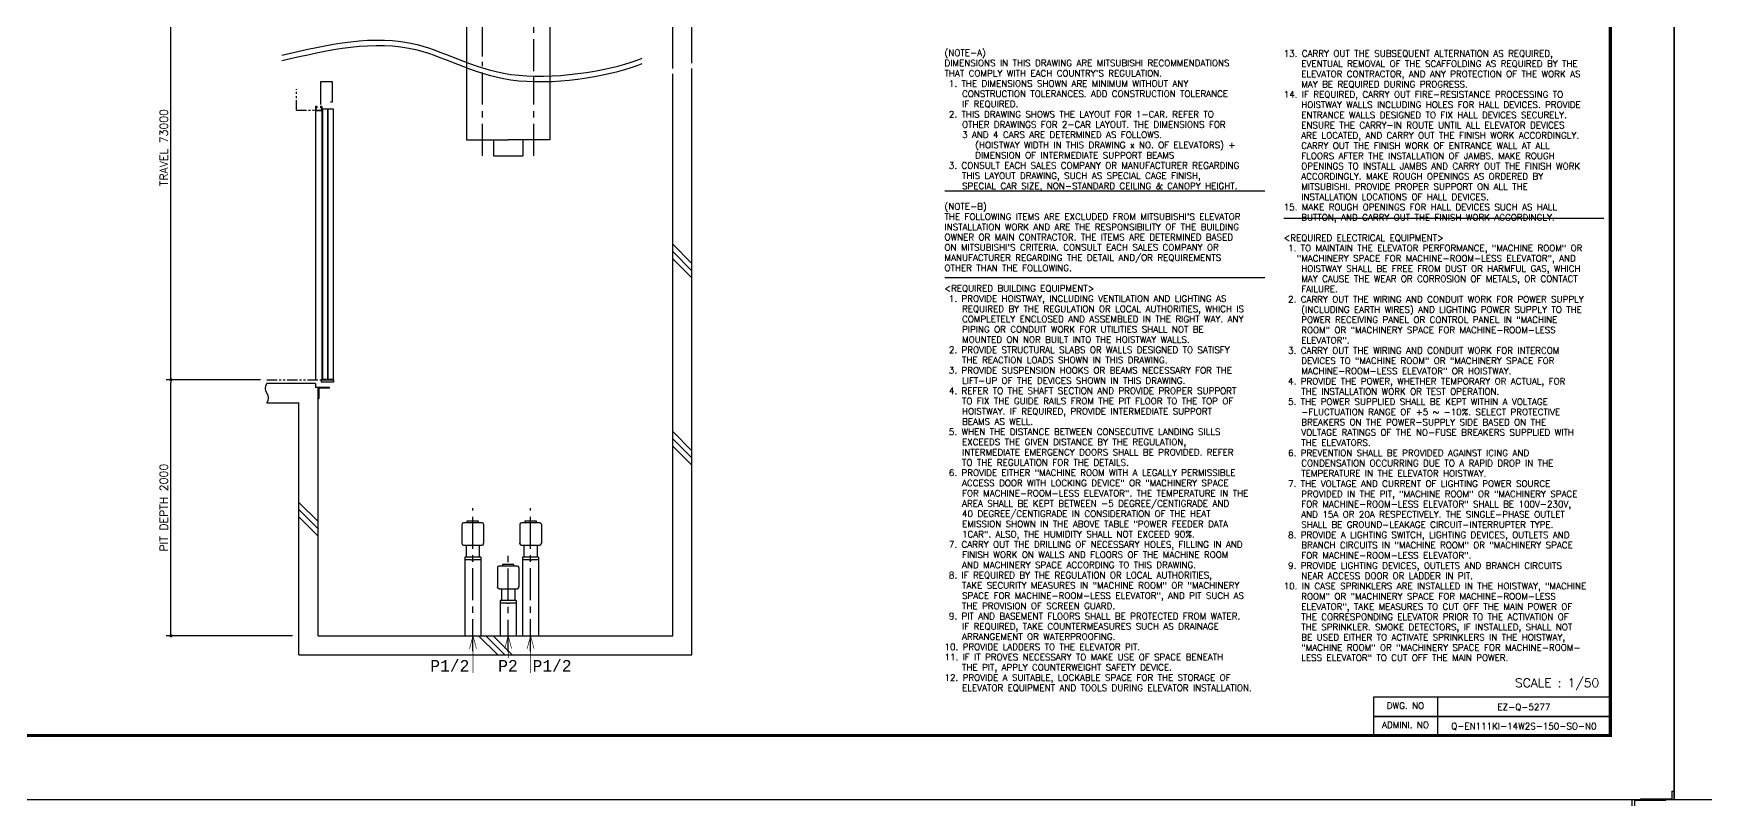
# Model space of a CAD drawing. Header units: millimetres. Extents: x -106996 to 276536, y -21995 to 37993.
# Drawn here: x -12819 to 244, y 0 to 5985 of the extents above; entities that cross this region are included whole.
import ezdxf
from ezdxf.enums import TextEntityAlignment as Align

# ---------------------------------------------------------------- set-up
doc = ezdxf.new("R2010")
doc.units = ezdxf.units.MM
doc.header["$LTSCALE"] = 100
doc.linetypes.add('CENTERX2', pattern=[4, 2.5, -0.5, 0.5, -0.5])
doc.linetypes.add('PHANTOM2', pattern=[31.75, 15.875, -3.175, 3.175, -3.175, 3.175, -3.175])
doc.layers.get('0').update_dxf_attribs({"color": 3})
for name, color, linetype in [('BUFFER', 3, 'Continuous'), ('BUILDING', 3, 'Continuous'), ('CENTER-LINE', 7, 'CENTERX2'), ('CWT', 1, 'Continuous'), ('DIM', 2, 'Continuous'), ('DOOR', 7, 'Continuous'), ('FRAME', 5, 'Continuous'), ('OLCU', 4, 'Continuous'), ('OTHERS', 4, 'Continuous'), ('SPEC', 7, 'Continuous'), ('W-DASHED-LINE', 111, 'PHANTOM2')]:
    doc.layers.add(name, color=color, linetype=linetype)
doc.styles.get("Standard").update_dxf_attribs({"font": 'romans.shx', "bigfont": 'bigfont.shx'})
doc.styles.add('STYLE1', font='monos.ttf')
doc.dimstyles.new('1-50IN', dxfattribs={"dimscale": 25, "dimtxt": 2.5, "dimasz": 1, "dimexe": 1.5, "dimexo": 2, "dimgap": 1, "dimtad": 3, "dimdsep": 46, "dimtxsty": 'Standard', "dimblk1": 'DOT', "dimblk2": 'DOT', "dimsah": 1, "dimcen": 0.09, "dimclrd": 256, "dimclre": 256, "dimclrt": 256, "dimadec": 0, "dimazin": 0, "dimtfac": 1, "dimtmove": 0, "dimatfit": 3, "dimldrblk": 'DOT', "dimfxl": 0, "dimtolj": 1, "dimtzin": 0, "dimarcsym": 0})

# ---------------------------------------------------------------- blocks, each defined once
blk = doc.blocks.new('SWALL1')
at = {"layer": 'BUILDING'}
for p, q in [((130, 150), (-250, 150)), ((130, 150), (130, 120)), ((-250, 0), (0, 0)), ((150, 120), (130, 120)), ((240, 120), (150, 120)), ((150, 120), (150, 30)), ((150, 30), (152, 30)), ((156, 106), (156, 34)), ((236, 114), (164, 114)), ((240, 120), (240, 118))]:
    blk.add_line(p, q, dxfattribs=at)
for centre, radius, start, end in [((-205, 112), 58.3, 139.986, 220.014), ((-295, 38), 58.3, 319.986, 40.014), ((152, 34), 4, 270, 0), ((164, 106), 8.5, 90, 180), ((236, 118), 4, 270, 0)]:
    blk.add_arc(centre, radius, start, end, dxfattribs=at)
blk = doc.blocks.new('SDOOR_HH2100W')
at = {"layer": 'DOOR', "ltscale": 170}
for p, q in [((-7, 2328), (-102, 2328)), ((-102, 2328), (-102, 2150)), ((-7, 2170), (-7, 2328)), ((-24, 2170), (-7, 2170)), ((-96, 0), (-96, -20)), ((0, 0), (0, -20)), ((0, -20), (-96, -20))]:
    blk.add_line(p, q, dxfattribs=at)
at = {"layer": 'DOOR'}
for p, q in [((-87, 2115), (-87, 5)), ((-87, 2115), (-47, 2115)), ((-47, 2115), (-47, 5)), ((-43, 2115), (-43, 5)), ((-43, 2115), (-3, 2115)), ((-3, 2115), (-3, 5)), ((-96, 0), (0, 0)), ((-87, 5), (-47, 5)), ((-43, 5), (-3, 5))]:
    blk.add_line(p, q, dxfattribs=at)
at = {"layer": 'OTHERS', "ltscale": 60}
for p, q in [((-141, 2135), (-141, 0)), ((-139, 2133), (-139, 2102)), ((-133, 2133), (-133, 2125)), ((-131, 2125), (-133, 2125)), ((-131, 2135), (-131, 2125)), ((-101, 2135), (-101, 2125)), ((-99, 2125), (-101, 2125))]:
    blk.add_line(p, q, dxfattribs=at)
at = {"layer": 'OTHERS', "ltscale": 150}
for p, q in [((-131, 2135), (-141, 2135)), ((-91, 2100), (-141, 2100)), ((-133, 2133), (-139, 2133)), ((-93, 2102), (-139, 2102))]:
    blk.add_line(p, q, dxfattribs=at)
at = {"layer": 'OTHERS', "ltscale": 25}
for p, q in [((-91, 2135), (-101, 2135)), ((-99, 2133), (-99, 2125)), ((-93, 2133), (-99, 2133)), ((-93, 2133), (-93, 2102)), ((-91, 2135), (-91, 0))]:
    blk.add_line(p, q, dxfattribs=at)
blk = doc.blocks.new('WAVE')
at = {"layer": 'BUILDING'}
for points in [[(-109, 11), (184, 95), (688, 239), (1305, -259), (2009, -99), (2176, -11)], [(-109, -31), (184, 53), (688, 197), (1305, -301), (2009, -141), (2176, -53)]]:
    blk.add_open_spline(points, degree=3, knots=[0, 0, 0, 0, 172.429057, 295.895167, 418.224694, 418.224694, 418.224694, 418.224694], dxfattribs=at)
blk = doc.blocks.new('BUFFER1')
at = {"linetype": 'Continuous'}
for p, q in [((-310, 871), (-311, 866)), ((-311, 867), (-311, 723)), ((-154, 883), (-299, 883)), ((-272, 894), (-272, 883)), ((-215, 894), (-272, 894)), ((-201, 894), (-215, 894)), ((-182, 894), (-201, 894)), ((-182, 883), (-182, 894)), ((-143, 871), (-142, 866)), ((-142, 866), (-142, 724)), ((141, 871), (141, 866)), ((141, 867), (141, 723)), ((297, 883), (153, 883)), ((180, 894), (180, 883)), ((237, 894), (180, 894)), ((251, 894), (237, 894)), ((270, 894), (251, 894)), ((270, 883), (270, 894)), ((309, 871), (309, 866)), ((309, 866), (309, 724)), ((-310, 717), (-311, 723)), ((-299, 707), (-154, 707)), ((-277, 613), (-277, 707)), ((-176, 707), (-176, 613)), ((-143, 718), (-142, 724)), ((141, 717), (141, 723)), ((153, 707), (297, 707)), ((174, 613), (174, 707)), ((276, 707), (276, 613)), ((309, 718), (309, 724)), ((-289, 613), (-289, 594)), ((-164, 613), (-289, 613)), ((-239, 594), (-289, 594)), ((-239, 594), (-231, 594)), ((-223, 594), (-231, 594)), ((-223, 594), (-215, 594)), ((-164, 594), (-215, 594)), ((-164, 613), (-164, 594)), ((-34, 532), (-34, 526)), ((-34, 527), (-34, 383)), ((122, 543), (-22, 543)), ((5, 555), (5, 543)), ((62, 555), (5, 555)), ((76, 555), (62, 555)), ((95, 555), (76, 555)), ((95, 543), (95, 555)), ((134, 532), (134, 526)), ((134, 526), (134, 384)), ((162, 613), (162, 594)), ((288, 613), (162, 613)), ((213, 594), (162, 594)), ((213, 594), (221, 594)), ((229, 594), (221, 594)), ((229, 594), (237, 594)), ((288, 594), (237, 594)), ((288, 613), (288, 594)), ((-34, 377), (-34, 383)), ((-22, 367), (122, 367)), ((-12, 274), (-12, 255)), ((112, 274), (-12, 274)), ((-1, 274), (-1, 367)), ((101, 367), (101, 274)), ((112, 274), (112, 255)), ((134, 378), (134, 384)), ((38, 255), (-12, 255)), ((38, 255), (46, 255)), ((54, 255), (46, 255)), ((54, 255), (62, 255)), ((112, 255), (62, 255))]:
    blk.add_line(p, q, dxfattribs=at)
for centre, start, end in [((-299, 871), 90, 178.041), ((-154, 871), 1.959, 90), ((153, 871), 90, 178.041), ((297, 871), 1.959, 90), ((-299, 718), 181.959, 270), ((-154, 718), 270, 358.041), ((153, 718), 181.959, 270), ((297, 718), 270, 358.041), ((-22, 532), 90, 178.041), ((122, 532), 1.959, 90), ((-22, 379), 181.959, 270), ((122, 379), 270, 358.041)]:
    blk.add_arc(centre, 11.5, start, end, dxfattribs=at)
at = {"layer": 'BUFFER'}
for p, q in [((-289, 594), (-289, 0)), ((-164, 594), (-164, 0)), ((162, 594), (162, 0)), ((288, 594), (288, 0)), ((-12, 274), (-12, 0)), ((112, 255), (112, 0))]:
    blk.add_line(p, q, dxfattribs=at)
at = {"layer": 'BUFFER', "linetype": 'Continuous'}
for p, q in [((-289, 0), (-164, 0)), ((-12, 0), (112, 0)), ((137, 0), (263, 0))]:
    blk.add_line(p, q, dxfattribs=at)
at = {"layer": 'CENTER-LINE'}
for p, q in [((-225, -122), (-225, 997)), ((225, -122), (225, 997)), ((50, -125), (50, 655))]:
    blk.add_line(p, q, dxfattribs=at)
at = {"layer": 'DIM', "const_width": 5}
for points in [[(-225, 0), (-252, -102)], [(-225, 0), (-225, -292)], [(-225, 0), (-198, -102)], [(50, 0), (23, -102)], [(50, 0), (50, -173)], [(50, 0), (77, -102)], [(225, 0), (198, -102)], [(225, 0), (252, -102)], [(225, 0), (225, -292)]]:
    blk.add_lwpolyline(points, dxfattribs=at)
at = {"layer": 'DIM', "style": 'STYLE1'}
for p in [(-406, -307), (393, -307)]:
    blk.add_text('P1/2', height=90, rotation=0, dxfattribs=at).set_placement(p, align=Align.BOTTOM_CENTER)
blk.add_text('P2', height=90, rotation=0, dxfattribs=at).set_placement((-28, -307), align=Align.BOTTOM_LEFT)
blk = doc.blocks.new('SCWT')
at = {"layer": 'CENTER-LINE'}
blk.add_line((-161, 2325), (-172, 3061), dxfattribs=at)
at = {"layer": 'CENTER-LINE', "ltscale": 0.3}
for p, q in [((0, 2515), (0, 2135)), ((186, 2325), (-191, 2325)), ((188, 2325), (-188, 2325))]:
    blk.add_line(p, q, dxfattribs=at)
at = {"layer": 'CWT'}
for p, q in [((-120, 2511), (-120, 1993)), ((120, 2511), (-120, 2511)), ((120, 2511), (120, 1993)), ((-325, 2145), (-325, 125)), ((-325, 2145), (-120, 2145)), ((120, 2145), (325, 2145)), ((325, 2145), (325, 125)), ((120, 1993), (-120, 1993)), ((-325, 125), (-25, 125)), ((-125, 125), (0, 125)), ((-115, 125), (-115, 0)), ((-115, 0), (115, 0)), ((125, 125), (0, 125)), ((325, 125), (25, 125)), ((115, 125), (115, 0))]:
    blk.add_line(p, q, dxfattribs=at)
blk.add_ellipse((0, 2325), major_axis=(161, 0), ratio=0.993892, start_param=-1.570796, end_param=4.712389, dxfattribs=at)
blk = doc.blocks.new('_DOT')
at = {"color": 0, "linetype": 'ByBlock'}
blk.add_line((-0.5, 0), (-1, 0), dxfattribs=at)
at = {"color": 0, "linetype": 'ByBlock', "const_width": 0.5}
blk.add_lwpolyline([(-0.25, 0, 1), (0.25, 0, 1)], format="xyb", close=True, dxfattribs=at)
blk = doc.blocks.new('*D139')
at = {"layer": 'DEFPOINTS', "color": 0, "transparency": 16777216}
for p in [(-11745, 3280), (-10995, 3280), (-10745, 1280)]:
    blk.add_point(p, dxfattribs=at)
at = {"layer": 'DIM', "lineweight": -2, "transparency": 16777216}
for p, q in [((-11045, 3280), (-11782, 3280)), ((-11745, 1305), (-11745, 3255)), ((-10795, 1280), (-11782, 1280))]:
    blk.add_line(p, q, dxfattribs=at)
at = {"layer": 'DIM', "lineweight": -2, "transparency": 16777216, "xscale": 25, "yscale": 25, "zscale": 25}
for p, rotation in [((-11745, 3280), 90), ((-11745, 1280), 270)]:
    blk.add_blockref('_DOT', p, dxfattribs=dict(at, rotation=rotation))
at = {"layer": 'DIM', "transparency": 16777216, "insert": (-11801, 2280), "char_height": 62.5, "attachment_point": 5, "rotation": 90}
blk.add_mtext('\\A1;PIT DEPTH 2000', dxfattribs=at)
blk = doc.blocks.new('*D140')
at = {"layer": 'DEFPOINTS', "color": 0, "transparency": 16777216}
for p in [(-11745, 6905), (-10995, 6905), (-10995, 3280)]:
    blk.add_point(p, dxfattribs=at)
at = {"layer": 'DIM', "lineweight": -2, "transparency": 16777216}
for p, q in [((-11045, 6905), (-11782, 6905)), ((-11745, 3305), (-11745, 6880)), ((-11045, 3280), (-11782, 3280))]:
    blk.add_line(p, q, dxfattribs=at)
at = {"layer": 'DIM', "lineweight": -2, "transparency": 16777216, "xscale": 25, "yscale": 25, "zscale": 25}
for p, rotation in [((-11745, 6905), 90), ((-11745, 3280), 270)]:
    blk.add_blockref('_DOT', p, dxfattribs=dict(at, rotation=rotation))
at = {"layer": 'DIM', "transparency": 16777216, "insert": (-11801, 5093), "char_height": 62.5, "attachment_point": 5, "rotation": 90}
blk.add_mtext('\\A1;TRAVEL {\\Fromans,bigfont|c162;7}3000', dxfattribs=at)
blk = doc.blocks.new('flans3')
at = {"layer": 'OLCU'}
for p, q in [((-6, 80), (0, 80)), ((-6, 80), (-6, 6)), ((0, 0), (0, 80)), ((-100, 0), (0, 0)), ((-100, 0), (-100, -80)), ((-80, 6), (-80, 0)), ((-80, 6), (-6, 6)), ((-20, 0), (-20, -6)), ((-94, -6), (-94, -80)), ((-94, -6), (-20, -6)), ((-100, -80), (-94, -80))]:
    blk.add_line(p, q, dxfattribs=at)

msp = doc.modelspace()

# ---------------------------------------------------------------- linework, layer by layer
at = {"layer": 'BUILDING'}
for p, q in [((-7675, 5752.2200094), (-7675, 12605.0000094)), ((-7825, 5711.5600094), (-7825, 12455.0000094)), ((-7825, 1280.0000094), (-7825, 5669.9500094)), ((-7675, 1130.0000094), (-7675, 5710.6100094)), ((-7825, 4338.2033427), (-7675, 4188.2033427)), ((-7825, 4281.6333427), (-7675, 4131.6333427)), ((-7825, 4225.0633427), (-7675, 4075.0633427)), ((-10595, 1280.0000094), (-10595, 3220.0000094)), ((-10745, 1130.0000094), (-10745, 3100.0000094)), ((-7825, 2874.8866761), (-7675, 2724.8866761)), ((-7825, 2818.3166761), (-7675, 2668.3166761)), ((-7825, 2761.7466761), (-7675, 2611.7466761)), ((-10745, 2321.5700094), (-10595, 2171.5700094)), ((-10745, 2265.0000094), (-10595, 2115.0000094)), ((-10745, 2208.4300094), (-10595, 2058.4300094)), ((-10595, 1280.0000094), (-7825, 1280.0000094)), ((-9191.57, 1130.0000094), (-9341.57, 1280.0000094)), ((-9135, 1130.0000094), (-9285, 1280.0000094)), ((-9078.43, 1130.0000094), (-9228.43, 1280.0000094)), ((-10745, 1130.0000094), (-7675, 1130.0000094))]:
    msp.add_line(p, q, dxfattribs=at)
at = {"layer": 'CENTER-LINE'}
for p, q in [((-9310, 5804.0700094), (-9310, 6760.0000094)), ((-8910, 5689.0200094), (-8910, 6760.0000094)), ((-9310, 5029.0000094), (-9310, 5762.4600094)), ((-8910, 5029.0000094), (-8910, 5647.4100094))]:
    msp.add_line(p, q, dxfattribs=at)
at = {"layer": 'DEFPOINTS'}
for points in [[(-21000, 0.0000094), (0, 0.0000094), (0, 15000.0000094), (-21000, 15000.0000094)], [(0, 0.0000094), (21000, 0.0000094), (21000, 15000.0000094), (0, 15000.0000094)]]:
    msp.add_lwpolyline(points, close=True, dxfattribs=at)
at = {"layer": 'FRAME'}
for p, q in [((-1849.9999907, 800.0000094), (-1849.9999907, 650.0000094)), ((-1849.9999907, 650.0000094), (-1849.9999907, 500.0000094))]:
    msp.add_line(p, q, dxfattribs=at)
at = {"layer": 'FRAME', "const_width": 25}
msp.add_lwpolyline([(-20500, 500.0000094), (-500, 500.0000094), (-500, 14500.0000094), (-20500, 14500.0000094)], close=True, dxfattribs=at)
at = {"layer": 'FRAME'}
for points in [[(-2349.9999907, 650.0000094), (-499.9999907, 650.0000094), (-499.9999907, 800.0000094), (-2349.9999907, 800.0000094)], [(-2349.9999907, 500.0000094), (-499.9999907, 500.0000094), (-499.9999907, 650.0000094), (-2349.9999907, 650.0000094)]]:
    msp.add_lwpolyline(points, close=True, dxfattribs=at)
at = {"layer": 'SPEC'}
for p, q in [((-5699.9995104, 4755.2630861), (-3199.9995104, 4755.2630861)), ((-3049.9995104, 4542.3139559), (-549.9995104, 4542.3139559)), ((-5699.9995104, 4078.6408682), (-3199.9995104, 4078.6408682))]:
    msp.add_line(p, q, dxfattribs=at)
at = {"layer": 'W-DASHED-LINE', "ltscale": 0.05}
for p, q in [((-10765, 5385.0000094), (-10765, 5549.0000094)), ((-10765, 5385.0000094), (-10616, 5385.0000094)), ((-10995, 3280.0000094), (-10571, 3280.0000094))]:
    msp.add_line(p, q, dxfattribs=at)

# ---------------------------------------------------------------- block references
at = {"xscale": 3.321000000075437, "yscale": 0.81, "zscale": 0.81}
msp.add_blockref('flans3', (1, 0.92), dxfattribs=at)
at = {"layer": 'BUFFER'}
msp.add_blockref('BUFFER1', (-9160, 1280.0000094), dxfattribs=at)
at = {"layer": 'BUILDING', "xscale": 1.23293172690763}
msp.add_blockref('WAVE', (-10745, 5803.8400094), dxfattribs=at)
at = {"layer": 'BUILDING'}
msp.add_blockref('SWALL1', (-10745, 3100.0000094), dxfattribs=at)
at = {"layer": 'CWT'}
msp.add_blockref('SCWT', (-9110, 5029.0000094), dxfattribs=at)
at = {"layer": 'DOOR'}
msp.add_blockref('SDOOR_HH2100W', (-10475, 3280.0000094), dxfattribs=at)

# ---------------------------------------------------------------- texts
at = {"layer": 'SPEC'}
msp.add_text('SCALE : 1/50', height=70, dxfattribs=at).set_placement((-586.7455068, 855.8837542), align=Align.BOTTOM_RIGHT)
for s, p in [('DWG. NO', (-2099.9999907, 693.3333427)), ('ADMINI. NO', (-2099.9999907, 543.3333427))]:
    msp.add_text(s, height=50, dxfattribs=at).set_placement(p, align=Align.BOTTOM_CENTER)
at = {"layer": 'SPEC', "char_height": 50, "attachment_point": 4, "line_spacing_factor": 0.96}
for s, insert in [('(NOTE-A)\\PDIMENSIONS IN THIS DRAWING ARE MITSUBISHI RECOMMENDATIONS\\PTHAT COMPLY WITH EACH COUNTRY\'S REGULATION.\\P 1. THE DIMENSIONS SHOWN ARE MINIMUM WITHOUT ANY \\P    CONSTRUCTION TOLERANCES. ADD CONSTRUCTION TOLERANCE\\P    IF REQUIRED.\\P 2. THIS DRAWING SHOWS THE LAYOUT FOR 1-CAR. REFER TO\\P    OTHER DRAWINGS FOR 2-CAR LAYOUT. THE DIMENSIONS FOR\\P    3 AND 4 CARS ARE DETERMINED AS FOLLOWS.\\P       (HOISTWAY WIDTH IN THIS DRAWING x NO. OF ELEVATORS) +\\P       DIMENSION OF INTERMEDIATE SUPPORT BEAMS\\P 3. CONSULT EACH SALES COMPANY OR MANUFACTURER REGARDING\\P    THIS LAYOUT DRAWING, SUCH AS SPECIAL CAGE FINISH,\\P    SPECIAL CAR SIZE, NON-STANDARD CEILING & CANOPY HEIGHT.\\P\\P(NOTE-B)\\PTHE FOLLOWING ITEMS ARE EXCLUDED FROM MITSUBISHI\'S ELEVATOR\\PINSTALLATION WORK AND ARE THE RESPONSIBILITY OF THE BUILDING\\POWNER OR MAIN CONTRACTOR. THE ITEMS ARE DETERMINED BASED\\PON MITSUBISHI\'S CRITERIA. CONSULT EACH SALES COMPANY OR\\PMANUFACTURER REGARDING THE DETAIL AND/OR REQUIREMENTS\\POTHER THAN THE FOLLOWING.\\P\\P<REQUIRED BUILDING EQUIPMENT>\\P 1. PROVIDE HOISTWAY, INCLUDING VENTILATION AND LIGHTING AS\\P    REQUIRED BY THE REGULATION OR LOCAL AUTHORITIES, WHICH IS\\P    COMPLETELY ENCLOSED AND ASSEMBLED IN THE RIGHT WAY. ANY\\P    PIPING OR CONDUIT WORK FOR UTILITIES SHALL NOT BE \\P    MOUNTED ON NOR BUILT INTO THE HOISTWAY WALLS.\\P 2. PROVIDE STRUCTURAL SLABS OR WALLS DESIGNED TO SATISFY\\P    THE REACTION LOADS SHOWN IN THIS DRAWING.\\P 3. PROVIDE SUSPENSION HOOKS OR BEAMS NECESSARY FOR THE\\P    LIFT-UP OF THE DEVICES SHOWN IN THIS DRAWING.\\P 4. REFER TO THE SHAFT SECTION AND PROVIDE PROPER SUPPORT\\P    TO FIX THE GUIDE RAILS FROM THE PIT FLOOR TO THE TOP OF\\P    HOISTWAY. IF REQUIRED, PROVIDE INTERMEDIATE SUPPORT\\P    BEAMS AS WELL.\\P 5. WHEN THE DISTANCE BETWEEN CONSECUTIVE LANDING SILLS\\P    EXCEEDS THE GIVEN DISTANCE BY THE REGULATION,\\P    INTERMEDIATE EMERGENCY DOORS SHALL BE PROVIDED. REFER\\P    TO THE REGULATION FOR THE DETAILS.\\P 6. PROVIDE EITHER "MACHINE ROOM WITH A LEGALLY PERMISSIBLE\\P    ACCESS DOOR WITH LOCKING DEVICE" OR "MACHINERY SPACE\\P    FOR MACHINE-ROOM-LESS ELEVATOR". THE TEMPERATURE IN THE\\P    AREA SHALL BE KEPT BETWEEN -5 DEGREE/CENTIGRADE AND\\P    40 DEGREE/CENTIGRADE IN CONSIDERATION OF THE HEAT\\P    EMISSION SHOWN IN THE ABOVE TABLE "POWER FEEDER DATA\\P    1CAR". ALSO, THE HUMIDITY SHALL NOT EXCEED 90%.\\P 7. CARRY OUT THE DRILLING OF NECESSARY HOLES, FILLING IN AND\\P    FINISH WORK ON WALLS AND FLOORS OF THE MACHINE ROOM\\P    AND MACHINERY SPACE ACCORDING TO THIS DRAWING.\\P 8. IF REQUIRED BY THE REGULATION OR LOCAL AUTHORITIES, \\P    TAKE SECURITY MEASURES IN "MACHINE ROOM" OR "MACHINERY\\P    SPACE FOR MACHINE-ROOM-LESS ELEVATOR", AND PIT SUCH AS\\P    THE PROVISION OF SCREEN GUARD.\\P 9. PIT AND BASEMENT FLOORS SHALL BE PROTECTED FROM WATER.\\P    IF REQUIRED, TAKE COUNTERMEASURES SUCH AS DRAINAGE \\P    ARRANGEMENT OR WATERPROOFING.\\P10. PROVIDE LADDERS TO THE ELEVATOR PIT.\\P11. IF IT PROVES NECESSARY TO MAKE USE OF SPACE BENEATH\\P    THE PIT, APPLY COUNTERWEIGHT SAFETY DEVICE.\\P12. PROVIDE A SUITABLE, LOCKABLE SPACE FOR THE STORAGE OF\\P    ELEVATOR EQUIPMENT AND TOOLS DURING ELEVATOR INSTALLATION. ', (-5701.4331249, 3350.7230794)), ('\\pi-74.67,l74.67;13. CARRY OUT THE SUBSEQUENT ALTERNATION AS REQUIRED,\\P    EVENTUAL REMOVAL OF THE SCAFFOLDING AS REQUIRED BY THE \\P    ELEVATOR CONTRACTOR, AND ANY PROTECTION OF THE WORK AS\\P    MAY BE REQUIRED DURING PROGRESS.\\P\\pi-105.6,l105.6;14. IF REQUIRED, CARRY OUT FIRE-RESISTANCE PROCESSING TO\\P    HOISTWAY WALLS INCLUDING HOLES FOR HALL DEVICES. PROVIDE\\P    ENTRANCE WALLS DESIGNED TO FIX HALL DEVICES SECURELY.\\P    ENSURE THE CARRY-IN ROUTE UNTIL ALL ELEVATOR DEVICES\\P    ARE LOCATED, AND CARRY OUT THE FINISH WORK ACCORDINGLY.\\P    CARRY OUT THE FINISH WORK OF ENTRANCE WALL AT ALL\\P    FLOORS AFTER THE INSTALLATION OF JAMBS. MAKE ROUGH\\P    OPENINGS TO INSTALL JAMBS AND CARRY OUT THE FINISH WORK\\P    ACCORDINGLY. MAKE ROUGH OPENINGS AS ORDERED BY\\P    MITSUBISHI. PROVIDE PROPER SUPPORT ON ALL THE\\P    INSTALLATION LOCATIONS OF HALL DEVICES.\\P\\pi-93.33,l93.33;15. MAKE ROUGH OPENINGS FOR HALL DEVICES SUCH AS HALL\\P    BUTTON, AND CARRY OUT THE FINISH WORK ACCORDINGLY.\\P\\P<REQUIRED ELECTRICAL EQUIPMENT>\\P 1. TO MAINTAIN THE ELEVATOR PERFORMANCE, "MACHINE ROOM" OR\\P   "MACHINERY SPACE FOR MACHINE-ROOM-LESS ELEVATOR", AND\\P    HOISTWAY SHALL BE FREE FROM DUST OR HARMFUL GAS, WHICH\\P    MAY CAUSE THE WEAR OR CORROSION OF METALS, OR CONTACT\\P    FAILURE.\\P 2. CARRY OUT THE WIRING AND CONDUIT WORK FOR POWER SUPPLY\\P    (INCLUDING EARTH WIRES) AND LIGHTING POWER SUPPLY TO THE\\P    POWER RECEIVING PANEL OR CONTROL PANEL IN "MACHINE\\P    ROOM" OR "MACHINERY SPACE FOR MACHINE-ROOM-LESS\\P    ELEVATOR".\\P 3. CARRY OUT THE WIRING AND CONDUIT WORK FOR INTERCOM\\P    DEVICES TO "MACHINE ROOM" OR "MACHINERY SPACE FOR\\P    MACHINE-ROOM-LESS ELEVATOR" OR HOISTWAY.\\P 4. PROVIDE THE POWER, WHETHER TEMPORARY OR ACTUAL, FOR\\P    THE INSTALLATION WORK OR TEST OPERATION.\\P 5. THE POWER SUPPLIED SHALL BE KEPT WITHIN A VOLTAGE\\P    -FLUCTUATION RANGE OF +5 ~ -10%. SELECT PROTECTIVE\\P    BREAKERS ON THE POWER-SUPPLY SIDE BASED ON THE\\P    VOLTAGE RATINGS OF THE NO-FUSE BREAKERS SUPPLIED WITH\\P    THE ELEVATORS.\\P 6. PREVENTION SHALL BE PROVIDED AGAINST ICING AND\\P    CONDENSATION OCCURRING DUE TO A RAPID DROP IN THE\\P    TEMPERATURE IN THE ELEVATOR HOISTWAY.\\P 7. THE VOLTAGE AND CURRENT OF LIGHTING POWER SOURCE\\P    PROVIDED IN THE PIT, "MACHINE ROOM" OR "MACHINERY SPACE\\P    FOR MACHINE-ROOM-LESS ELEVATOR" SHALL BE 100V-230V,\\P    AND 15A OR 20A RESPECTIVELY. THE SINGLE-PHASE OUTLET\\P    SHALL BE GROUND-LEAKAGE CIRCUIT-INTERRUPTER TYPE.\\P 8. PROVIDE A LIGHTING SWITCH, LIGHTING DEVICES, OUTLETS AND\\P    BRANCH CIRCUITS IN "MACHINE ROOM" OR "MACHINERY SPACE\\P    FOR MACHINE-ROOM-LESS ELEVATOR".\\P 9. PROVIDE LIGHTING DEVICES, OUTLETS AND BRANCH CIRCUITS\\P    NEAR ACCESS DOOR OR LADDER IN PIT.\\P10. IN CASE SPRINKLERS ARE INSTALLED IN THE HOISTWAY, "MACHINE\\P    ROOM" OR "MACHINERY SPACE FOR MACHINE-ROOM-LESS\\P    ELEVATOR", TAKE MEASURES TO CUT OFF THE MAIN POWER OF\\P    THE CORRESPONDING ELEVATOR PRIOR TO THE ACTIVATION OF\\P    THE SPRINKLER. SMOKE DETECTORS, IF INSTALLED, SHALL NOT\\P    BE USED EITHER TO ACTIVATE SPRINKLERS IN THE HOISTWAY,\\P    "MACHINE ROOM" OR "MACHINERY SPACE FOR MACHINE-ROOM-\\P    LESS ELEVATOR" TO CUT OFF THE MAIN POWER.', (-3051.4331249, 3467.9586552))]:
    msp.add_mtext(s, dxfattribs=dict(at, insert=insert))
at = {"layer": 'SPEC', "char_height": 50, "attachment_point": 8}
for s, insert in [('EZ-Q-5277', (-1174.9999907, 693.3333094)), ('Q-EN111KI-14W2S-150-SO-N0', (-1174.9999907, 543.3333094))]:
    msp.add_mtext(s, dxfattribs=dict(at, insert=insert))

# ---------------------------------------------------------------- dimensions: what is measured, and where the dimension line sits
at = {"layer": 'DIM'}
for base, p1, p2, text, picture, middle in [((-11745, 6905.0000094), (-10995, 3280.0000094), (-10995, 6905.0000094), 'TRAVEL {\\Fromans,bigfont|c162;7}3000', '*D140', (-11745, 5092.5000094)), ((-11745, 3280.0000094), (-10745, 1280.0000094), (-10995, 3280.0000094), 'PIT DEPTH <>', '*D139', (-11745, 2280.0000094))]:
    dim = msp.add_linear_dim(base=base, p1=p1, p2=p2, angle=90, text=text, dimstyle='1-50IN', override={"dimpost": '\\X'}, dxfattribs=at)
    dim.commit()
    dim.dimension.update_dxf_attribs({"geometry": picture, "text_midpoint": middle, "dimtype": 160})

doc.saveas('drawing.dxf')
